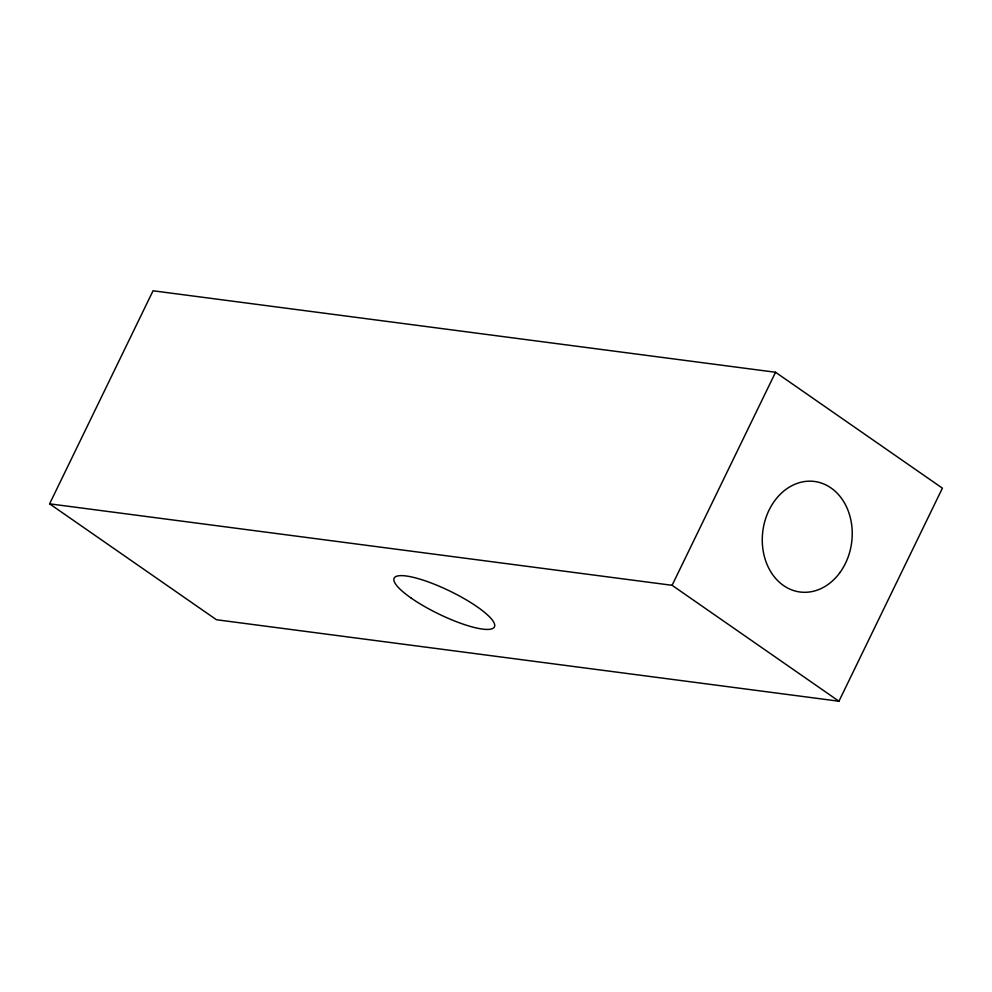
<?xml version="1.0" encoding="UTF-8"?>
<svg xmlns="http://www.w3.org/2000/svg" width="992" height="992" viewBox="0 0 992 992"><rect width="100%" height="100%" fill="white"/><g stroke="black" fill="none" stroke-linecap="round" stroke-linejoin="round"><path stroke-width="1.49" d="M49.6 503.837L153.053 290.78L775.546 372.26L942.4 488.163L838.947 701.22L216.454 619.74L49.6 503.837L672.092 585.305L838.947 701.22M672.092 585.305L775.546 372.26M411.358 598.213A55.75 12.735 25.9 0 0 493.855 627.688A55.75 12.735 25.9 0 0 427.626 581.672A55.75 12.735 25.9 0 0 411.358 598.213M840.026 572.446A55.75 44.789 -82.5 0 0 817.544 482A55.75 44.789 -82.5 0 0 764.175 555.768A55.75 44.789 -82.5 0 0 840.026 572.446"/></g></svg>
